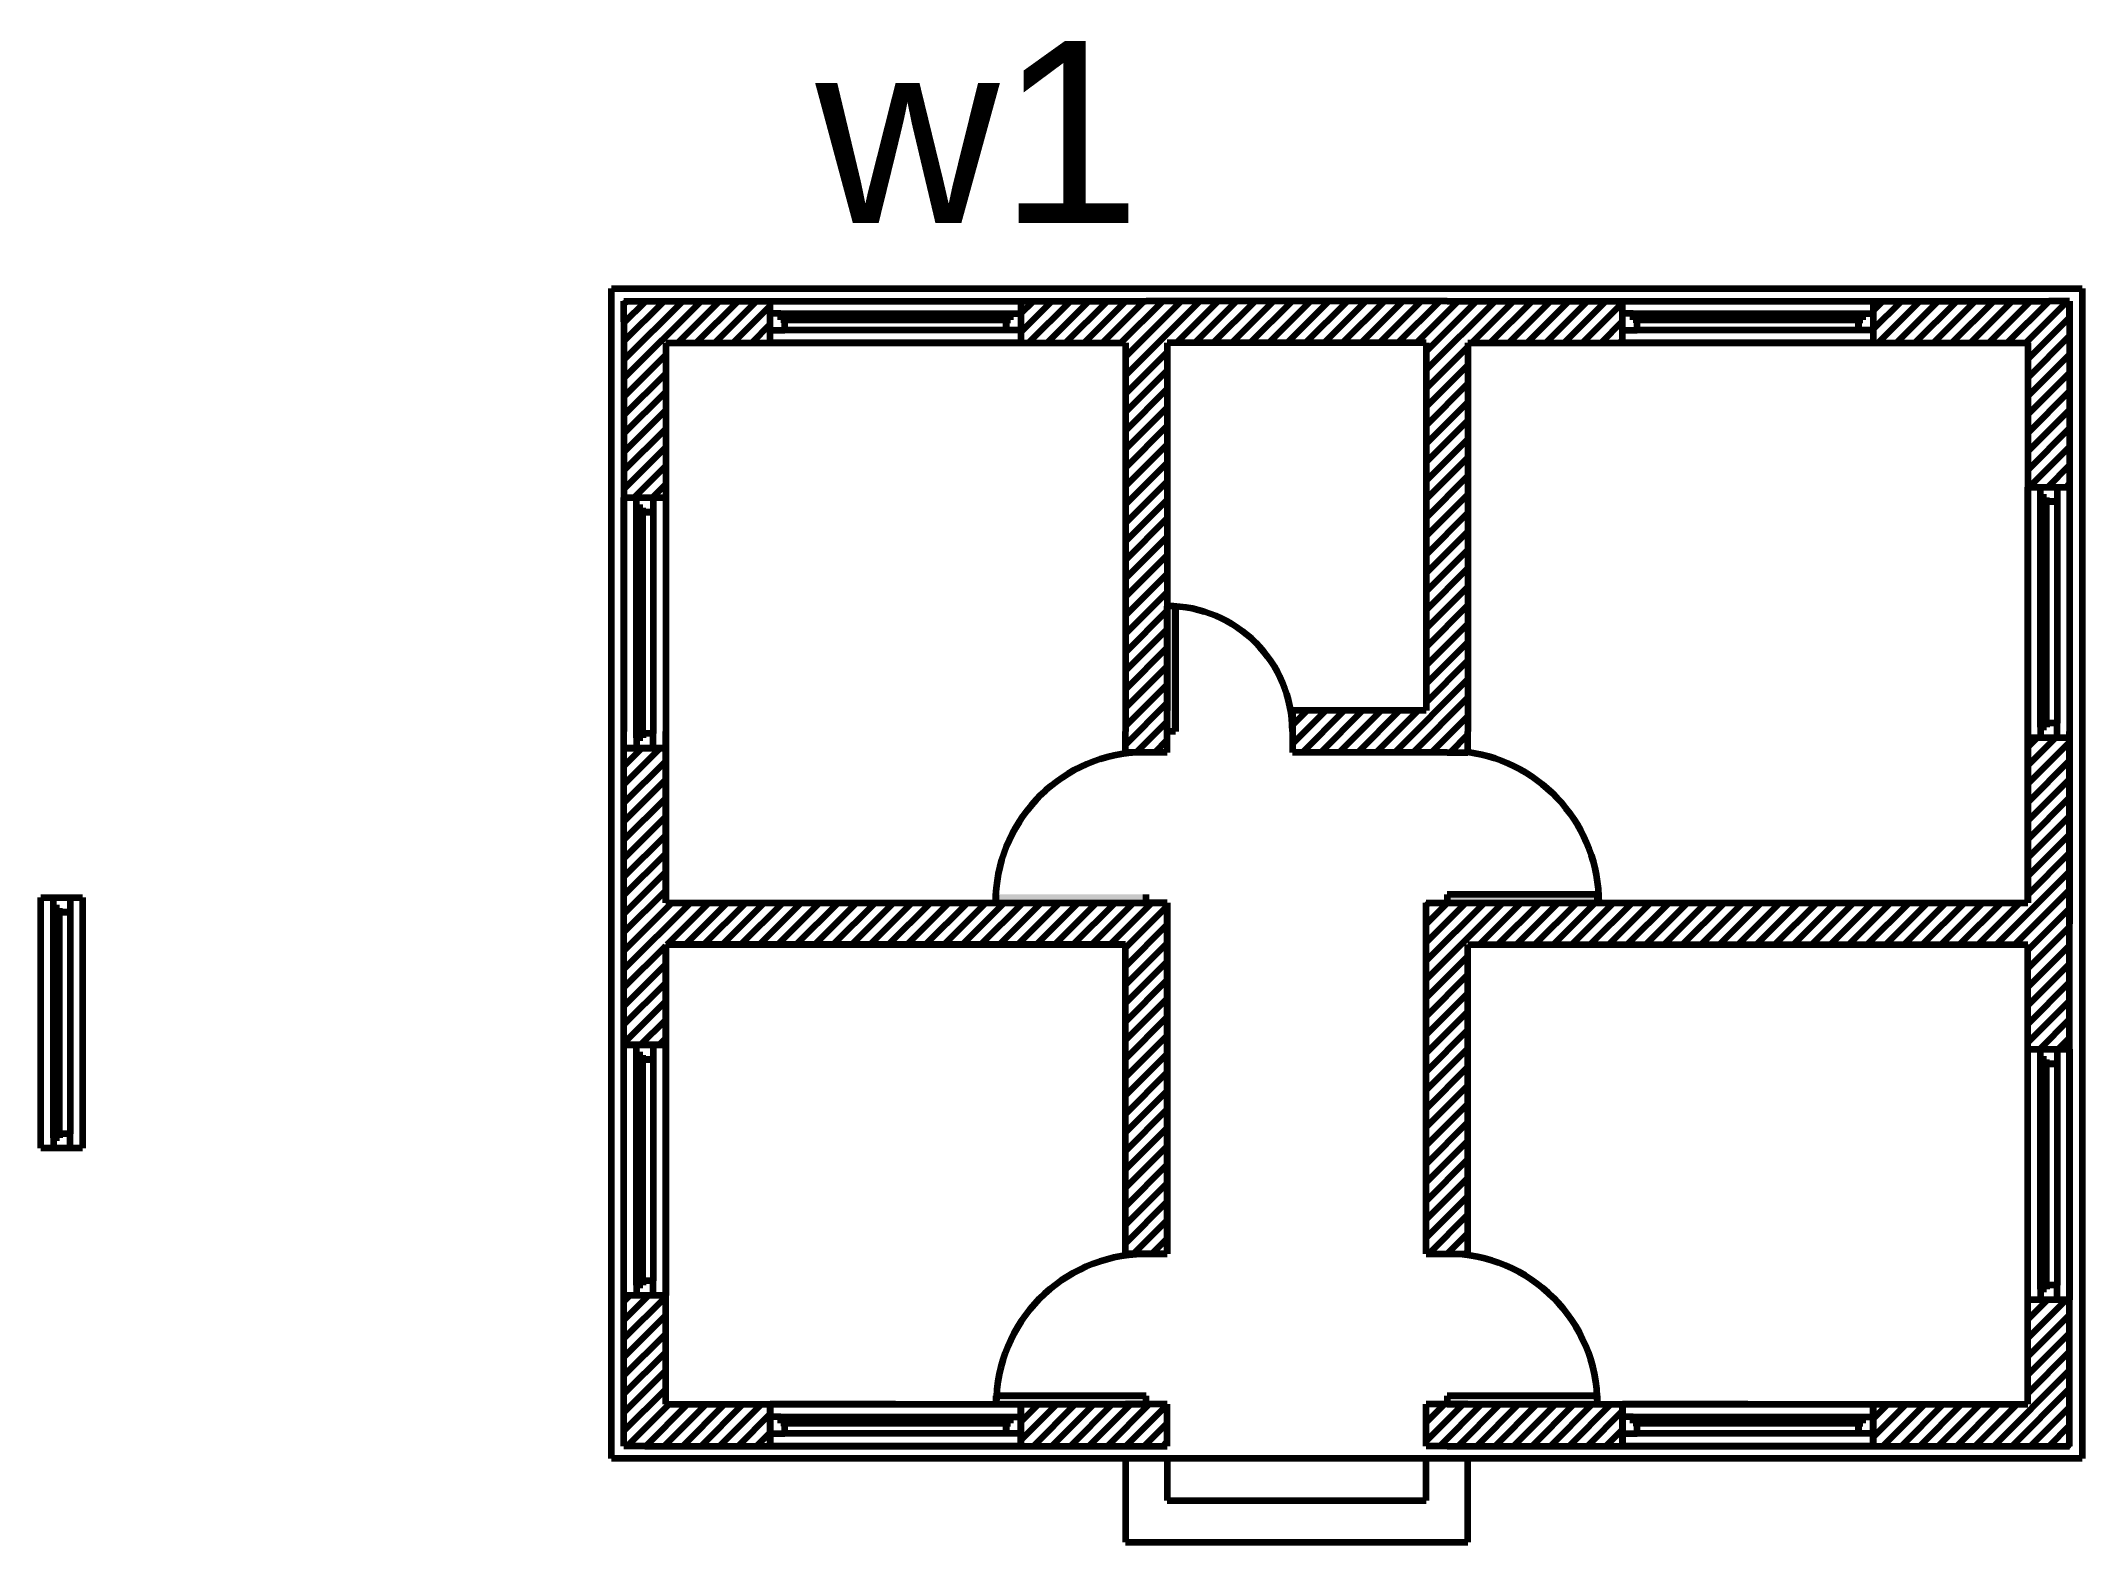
# Model space of a CAD drawing. Header units: inches. Extents: x 231 to 719, y 48 to 407.
import ezdxf

# ---------------------------------------------------------------- set-up
doc = ezdxf.new("R2010")
doc.units = ezdxf.units.IN
doc.header["$MEASUREMENT"] = 0
for name, color, linetype, lineweight in [('border', 1, 'Continuous', 90), ('door', 30, 'Continuous', 200), ('wall', 131, 'Continuous', 200), ('window', 170, 'Continuous', 200)]:
    doc.layers.add(name, color=color, linetype=linetype, lineweight=lineweight)
doc.styles.get("Standard").update_dxf_attribs({"font": 'arial.ttf'})

msp = doc.modelspace()

# ---------------------------------------------------------------- hatches: boundary and pattern name
at = {"layer": 'door', "true_color": 0x939598}
h = msp.add_hatch(dxfattribs=at)
h.set_pattern_fill('ANSI31', color=252, scale=25)
h.paths.add_polyline_path([(405.3, 337.57), (405.3, 344.57), (375.3, 344.57), (370.3, 344.57), (370.3, 339.57), (370.3, 297.57), (380.3, 297.57), (380.3, 334.57), (405.3, 334.57)])
h = msp.add_hatch(dxfattribs=at)
h.set_pattern_fill('ANSI31', color=252, scale=25)
h.paths.add_polyline_path([(380.3, 334.57), (405.3, 334.57), (405.3, 337.57), (405.3, 344.57), (375.3, 344.57), (370.3, 344.57), (370.3, 339.57), (370.3, 297.57), (380.3, 297.57)])
h.paths.add_polyline_path([(609.3, 344.57), (567.3, 344.57), (495.3, 344.57), (465.3, 344.57), (465.3, 334.57), (490.3, 334.57), (490.3, 241.57), (490.3, 236.57), (495.3, 236.57), (500.3, 236.57), (500.3, 246.57), (500.3, 271.57), (500.3, 334.57), (562.3, 334.57), (562.3, 246.57), (530.3, 246.57), (530.3, 236.57), (531.3, 236.57), (567.3, 236.57), (572.3, 236.57), (572.3, 241.57), (572.3, 334.57), (609.3, 334.57), (609.3, 337.57)])
h.paths.add_polyline_path([(716.3, 240.07), (713.3, 240.07), (706.3, 240.07), (706.3, 237.57), (706.3, 200.57), (567.3, 200.57), (562.3, 200.57), (562.3, 195.57), (562.3, 116.57), (572.3, 116.57), (572.3, 190.57), (706.3, 190.57), (706.3, 165.57), (716.3, 165.57), (716.3, 195.57)])
h.paths.add_polyline_path([(716.3, 344.57), (711.3, 344.57), (669.3, 344.57), (669.3, 334.57), (706.3, 334.57), (706.3, 300.07), (716.3, 300.07)])
h.paths.add_polyline_path([(716.3, 105.57), (713.3, 105.57), (706.3, 105.57), (706.3, 80.57), (669.3, 80.57), (669.3, 70.57), (711.3, 70.57), (716.3, 70.57), (716.3, 75.57)])
h.paths.add_polyline_path([(609.3, 80.57), (572.3, 80.57), (567.3, 80.57), (562.3, 80.57), (562.3, 75.57), (562.3, 70.57), (567.3, 70.57), (609.3, 70.57), (609.3, 73.57)])
h.paths.add_polyline_path([(500.3, 80.57), (490.3, 80.57), (465.3, 80.57), (465.3, 70.57), (495.3, 70.57), (500.3, 70.57), (500.3, 75.57)])
h.paths.add_polyline_path([(405.3, 80.57), (380.3, 80.57), (380.3, 106.57), (377.3, 106.57), (370.3, 106.57), (370.3, 75.57), (370.3, 70.57), (375.3, 70.57), (405.3, 70.57), (405.3, 73.57)])
at = {"layer": 'door'}
h = msp.add_hatch(color=256, dxfattribs=at)
h.dxf.hatch_style = 1
h.set_gradient(color1=(242, 103, 34), color2=(242, 103, 34), tint=1, name='INVCURVED')
edge = h.paths.add_edge_path()
edge.add_arc((500.3, 241.57), 30, 86.1774, 90)
edge.add_line((500.3, 271.57), (500.3, 241.57))
edge.add_line((500.3, 241.57), (502.3, 241.57))
edge.add_line((502.3, 241.57), (502.3, 271.5))
h = msp.add_hatch(color=256, dxfattribs=at)
h.dxf.hatch_style = 1
h.set_gradient(color1=(242, 103, 34), color2=(242, 103, 34), tint=1, name='INVCURVED')
h.paths.add_polyline_path([(495.3, 202.57), (459.3, 202.57), (459.3, 200.57), (495.3, 200.57)])
h = msp.add_hatch(color=256, dxfattribs=at)
h.dxf.hatch_style = 1
h.set_gradient(color1=(242, 103, 34), color2=(242, 103, 34), tint=1, name='INVCURVED')
h.paths.add_polyline_path([(603.3, 202.57), (567.3, 202.57), (567.3, 200.57), (603.3, 200.57)])
h = msp.add_hatch(color=256, dxfattribs=at)
h.dxf.hatch_style = 1
h.set_gradient(color1=(242, 103, 34), color2=(242, 103, 34), tint=1, name='INVCURVED')
h.paths.add_polyline_path([(495.3, 82.57), (459.3, 82.57), (459.3, 80.57), (495.3, 80.57)])
h = msp.add_hatch(color=256, dxfattribs=at)
h.dxf.hatch_style = 1
h.set_gradient(color1=(242, 103, 34), color2=(242, 103, 34), tint=1, name='INVCURVED')
h.paths.add_polyline_path([(603.3, 82.57), (567.3, 82.57), (567.3, 80.57), (603.3, 80.57)])
at = {"layer": 'wall', "true_color": 0x939598}
h = msp.add_hatch(dxfattribs=at)
h.set_pattern_fill('ANSI31', color=252, scale=25)
h.paths.add_polyline_path([(380.3, 237.57), (370.3, 237.57), (370.3, 166.57), (380.3, 166.57), (380.3, 190.57), (490.3, 190.57), (490.3, 116.57), (500.3, 116.57), (500.3, 200.57), (380.3, 200.57)])

# ---------------------------------------------------------------- linework, layer by layer
at = {"layer": 'border'}
for p, q in [((367.3, 344.57), (367.3, 347.57)), ((367.3, 347.57), (719.3, 347.57)), ((719.3, 347.57), (719.3, 344.57)), ((367.3, 75.57), (367.3, 344.57)), ((719.3, 344.57), (719.3, 70.57)), ((367.3, 67.57), (367.3, 75.57)), ((719.3, 70.57), (719.3, 67.57)), ((375.3, 67.57), (367.3, 67.57)), ((719.3, 67.57), (375.3, 67.57))]:
    msp.add_line(p, q, dxfattribs=at)
at = {"layer": 'door'}
for p, q in [((500.3, 241.57), (500.3, 271.57)), ((502.3, 271.47), (500.3, 271.57)), ((502.3, 271.5), (502.3, 241.57)), ((502.3, 241.57), (502.3, 271.47)), ((502.3, 241.57), (500.3, 241.57)), ((459.3, 202.57), (459.3, 200.57)), ((495.3, 200.57), (495.3, 202.57)), ((603.3, 202.57), (567.3, 202.57)), ((567.3, 202.57), (567.3, 200.57)), ((567.3, 200.57), (603.3, 200.57)), ((603.3, 200.57), (603.3, 202.57)), ((500.3, 116.57), (494.73, 116.48)), ((495.3, 82.57), (459.3, 82.57)), ((459.3, 82.57), (459.3, 80.57)), ((459.3, 80.57), (495.3, 80.57)), ((495.3, 80.57), (495.3, 82.57)), ((603.3, 82.57), (567.3, 82.57)), ((567.3, 82.57), (567.3, 80.57)), ((567.3, 80.57), (603.3, 80.57)), ((603.3, 80.57), (603.3, 82.57))]:
    msp.add_line(p, q, dxfattribs=at)
for centre, radius, start, end in [((500.3, 241.57), 30, 0, 90), ((500.3, 241.57), 29.97, 86.1734, 90), ((495.3, 200.57), 36.09, 93.9725, 180), ((567.3, 200.57), 36.38, 0, 82.0999), ((495.3, 80.57), 35.92, 90.913, 180), ((567.3, 80.57), 36, 0, 90)]:
    msp.add_arc(centre, radius, start, end, dxfattribs=at)
at = {"layer": 'wall'}
for p, q in [((370.3, 339.57), (370.3, 344.57)), ((370.3, 344.57), (375.3, 344.57)), ((375.3, 344.57), (495.3, 344.57)), ((405.3, 344.57), (465.3, 344.57)), ((567.3, 344.57), (495.3, 344.57)), ((567.3, 344.57), (711.3, 344.57)), ((609.3, 344.57), (669.3, 344.57)), ((716.3, 344.57), (711.3, 344.57)), ((716.3, 339.57), (716.3, 344.57)), ((716.3, 344.57), (716.3, 195.57)), ((370.3, 339.57), (370.3, 241.57)), ((716.3, 339.57), (716.3, 241.57)), ((380.3, 334.57), (490.3, 334.57)), ((380.3, 334.57), (380.3, 241.57)), ((380.3, 334.57), (380.3, 200.57)), ((465.3, 334.57), (405.3, 334.57)), ((490.3, 334.57), (490.3, 241.57)), ((500.3, 334.57), (500.3, 246.57)), ((562.3, 334.57), (500.3, 334.57)), ((562.3, 334.57), (562.3, 246.57)), ((572.3, 334.57), (572.3, 241.57)), ((572.3, 334.57), (706.3, 334.57)), ((669.3, 334.57), (609.3, 334.57)), ((706.3, 334.57), (706.3, 241.57)), ((706.3, 334.57), (706.3, 200.57)), ((706.3, 240.07), (706.3, 300.07)), ((716.3, 300.07), (716.3, 240.07)), ((370.3, 237.57), (370.3, 297.57)), ((380.3, 297.57), (380.3, 237.57)), ((706.3, 297.57), (706.3, 237.57)), ((500.3, 236.57), (500.3, 246.57)), ((562.3, 246.57), (530.3, 246.57)), ((530.3, 246.57), (530.3, 236.57)), ((370.3, 195.57), (370.3, 241.57)), ((380.3, 200.57), (380.3, 241.57)), ((490.3, 236.57), (490.3, 241.57)), ((572.3, 236.57), (572.3, 241.57)), ((706.3, 200.57), (706.3, 241.57)), ((716.3, 195.57), (716.3, 241.57)), ((370.3, 166.57), (370.3, 237.57)), ((370.3, 237.57), (380.3, 237.57)), ((380.3, 237.57), (380.3, 200.57)), ((495.3, 236.57), (490.3, 236.57)), ((500.3, 236.57), (495.3, 236.57)), ((567.3, 236.57), (530.3, 236.57)), ((531.3, 236.57), (530.3, 236.57)), ((567.3, 236.57), (572.3, 236.57)), ((230.72, 141.82), (230.72, 201.82)), ((240.72, 201.82), (240.72, 141.82)), ((380.3, 200.57), (459.3, 200.57)), ((380.3, 200.57), (500.3, 200.57)), ((500.3, 200.57), (495.3, 200.57)), ((500.3, 195.57), (500.3, 200.57)), ((500.3, 200.57), (500.3, 116.57)), ((562.3, 195.57), (562.3, 200.57)), ((562.3, 200.57), (567.3, 200.57)), ((567.3, 200.57), (706.3, 200.57)), ((370.3, 75.57), (370.3, 195.57)), ((500.3, 195.57), (500.3, 195.57)), ((500.3, 116.57), (500.3, 195.57)), ((562.3, 116.57), (562.3, 195.57)), ((716.3, 75.57), (716.3, 195.57)), ((380.3, 80.57), (380.3, 190.57)), ((380.3, 190.57), (490.3, 190.57)), ((490.3, 190.57), (380.3, 190.57)), ((380.3, 190.57), (380.3, 166.57)), ((490.3, 116.57), (490.3, 190.57)), ((490.3, 116.57), (490.3, 190.57)), ((572.3, 116.57), (572.3, 190.57)), ((572.3, 190.57), (706.3, 190.57)), ((706.3, 80.57), (706.3, 190.57)), ((370.3, 106.57), (370.3, 166.57)), ((380.3, 166.57), (370.3, 166.57)), ((380.3, 166.57), (380.3, 106.57)), ((706.3, 135.57), (706.3, 165.57)), ((706.3, 105.57), (706.3, 165.57)), ((716.3, 165.57), (716.3, 105.57)), ((716.3, 165.57), (716.3, 105.57)), ((490.3, 116.57), (500.3, 116.57)), ((500.3, 116.57), (490.3, 116.57)), ((562.3, 116.57), (572.3, 116.57)), ((380.3, 80.57), (490.3, 80.57)), ((435.3, 80.57), (405.3, 80.57)), ((405.3, 80.57), (465.3, 80.57)), ((500.3, 80.57), (490.3, 80.57)), ((500.3, 75.57), (500.3, 80.57)), ((562.3, 75.57), (562.3, 80.57)), ((572.3, 80.57), (562.3, 80.57)), ((572.3, 80.57), (706.3, 80.57)), ((639.3, 80.57), (609.3, 80.57)), ((609.3, 80.57), (669.3, 80.57)), ((370.3, 70.57), (370.3, 75.57)), ((500.3, 70.57), (500.3, 75.57)), ((562.3, 70.57), (562.3, 75.57)), ((716.3, 70.57), (716.3, 75.57)), ((375.3, 70.57), (370.3, 70.57)), ((375.3, 70.57), (495.3, 70.57)), ((405.3, 70.57), (465.3, 70.57)), ((465.3, 70.57), (405.3, 70.57)), ((495.3, 70.57), (500.3, 70.57)), ((567.3, 70.57), (562.3, 70.57)), ((567.3, 70.57), (711.3, 70.57)), ((609.3, 70.57), (669.3, 70.57)), ((669.3, 70.57), (609.3, 70.57)), ((711.3, 70.57), (716.3, 70.57)), ((490.3, 67.57), (490.3, 47.57)), ((500.3, 67.57), (500.3, 57.57)), ((562.3, 57.57), (562.3, 67.57)), ((572.3, 47.57), (572.3, 67.57)), ((500.3, 57.57), (562.3, 57.57)), ((490.3, 47.57), (572.3, 47.57))]:
    msp.add_line(p, q, dxfattribs=at)
at = {"layer": 'window'}
for p, q in [((405.3, 334.57), (405.3, 344.57)), ((465.3, 344.57), (465.3, 334.57)), ((609.3, 334.57), (609.3, 344.57)), ((669.3, 344.57), (669.3, 334.57)), ((407.8, 341.57), (405.3, 341.57)), ((405.3, 334.57), (405.3, 337.57)), ((405.3, 337.57), (408.8, 337.57)), ((407.8, 340.07), (407.8, 341.57)), ((407.8, 341.57), (462.8, 341.57)), ((408.8, 340.07), (407.8, 340.07)), ((408.8, 337.57), (408.8, 340.07)), ((408.8, 340.07), (461.8, 340.07)), ((461.8, 337.57), (408.8, 337.57)), ((461.8, 337.57), (461.8, 340.07)), ((461.8, 340.07), (462.8, 340.07)), ((461.8, 340.07), (461.8, 337.57)), ((465.3, 337.57), (461.8, 337.57)), ((462.8, 340.07), (462.8, 341.57)), ((462.8, 341.57), (465.3, 341.57)), ((611.8, 341.57), (609.3, 341.57)), ((609.3, 334.57), (609.3, 337.57)), ((609.3, 337.57), (612.8, 337.57)), ((611.8, 340.07), (611.8, 341.57)), ((611.8, 341.57), (666.8, 341.57)), ((612.8, 340.07), (611.8, 340.07)), ((612.8, 337.57), (612.8, 340.07)), ((612.8, 340.07), (665.8, 340.07)), ((665.8, 337.57), (612.8, 337.57)), ((665.8, 337.57), (665.8, 340.07)), ((665.8, 340.07), (666.8, 340.07)), ((665.8, 340.07), (665.8, 337.57)), ((669.3, 337.57), (665.8, 337.57)), ((666.8, 340.07), (666.8, 341.57)), ((666.8, 341.57), (669.3, 341.57)), ((706.3, 300.07), (716.3, 300.07)), ((709.3, 297.57), (709.3, 300.07)), ((713.3, 300.07), (713.3, 296.57)), ((370.3, 297.57), (380.3, 297.57)), ((373.3, 295.07), (373.3, 297.57)), ((374.8, 295.07), (373.3, 295.07)), ((373.3, 240.07), (373.3, 295.07)), ((374.8, 294.07), (374.8, 295.07)), ((377.3, 294.07), (374.8, 294.07)), ((374.8, 241.07), (374.8, 294.07)), ((374.8, 294.07), (377.3, 294.07)), ((377.3, 297.57), (377.3, 294.07)), ((377.3, 294.07), (377.3, 241.07)), ((710.8, 297.57), (709.3, 297.57)), ((709.3, 242.57), (709.3, 297.57)), ((710.8, 296.57), (710.8, 297.57)), ((713.3, 296.57), (710.8, 296.57)), ((710.8, 243.57), (710.8, 296.57)), ((710.8, 296.57), (713.3, 296.57)), ((713.3, 296.57), (713.3, 243.57)), ((374.8, 240.07), (373.3, 240.07)), ((373.3, 240.07), (373.3, 237.57)), ((377.3, 241.07), (374.8, 241.07)), ((374.8, 241.07), (374.8, 240.07)), ((377.3, 237.57), (377.3, 241.07)), ((716.3, 240.07), (706.3, 240.07)), ((710.8, 242.57), (709.3, 242.57)), ((709.3, 242.57), (709.3, 240.07)), ((713.3, 243.57), (710.8, 243.57)), ((710.8, 243.57), (710.8, 242.57)), ((713.3, 240.07), (713.3, 243.57)), ((716.3, 240.07), (713.3, 240.07)), ((380.3, 237.57), (370.3, 237.57)), ((380.3, 237.57), (377.3, 237.57)), ((230.72, 201.82), (240.72, 201.82)), ((233.72, 199.32), (233.72, 201.82)), ((237.72, 201.82), (237.72, 198.32)), ((235.22, 199.32), (233.72, 199.32)), ((233.72, 144.32), (233.72, 199.32)), ((235.22, 198.32), (235.22, 199.32)), ((237.72, 198.32), (235.22, 198.32)), ((235.22, 145.32), (235.22, 198.32)), ((235.22, 198.32), (237.72, 198.32)), ((237.72, 198.32), (237.72, 145.32)), ((370.3, 166.57), (380.3, 166.57)), ((370.3, 166.57), (380.3, 166.57)), ((373.3, 164.07), (373.3, 166.57)), ((377.3, 166.57), (377.3, 163.07)), ((374.8, 164.07), (373.3, 164.07)), ((373.3, 109.07), (373.3, 164.07)), ((374.8, 163.07), (374.8, 164.07)), ((377.3, 163.07), (374.8, 163.07)), ((374.8, 110.07), (374.8, 163.07)), ((374.8, 163.07), (377.3, 163.07)), ((377.3, 163.07), (377.3, 110.07)), ((706.3, 165.57), (716.3, 165.57)), ((706.3, 165.57), (716.3, 165.57)), ((709.3, 163.07), (709.3, 165.57)), ((710.8, 163.07), (709.3, 163.07)), ((709.3, 108.07), (709.3, 163.07)), ((710.8, 162.07), (710.8, 163.07)), ((713.3, 162.07), (710.8, 162.07)), ((710.8, 109.07), (710.8, 162.07)), ((710.8, 162.07), (713.3, 162.07)), ((713.3, 165.57), (713.3, 162.07)), ((713.3, 162.07), (713.3, 109.07)), ((240.72, 141.82), (230.72, 141.82)), ((235.22, 144.32), (233.72, 144.32)), ((233.72, 144.32), (233.72, 141.82)), ((237.72, 145.32), (235.22, 145.32)), ((235.22, 145.32), (235.22, 144.32)), ((237.72, 141.82), (237.72, 145.32)), ((240.72, 141.82), (237.72, 141.82)), ((374.8, 109.07), (373.3, 109.07)), ((373.3, 109.07), (373.3, 106.57)), ((377.3, 110.07), (374.8, 110.07)), ((374.8, 110.07), (374.8, 109.07)), ((377.3, 106.57), (377.3, 110.07)), ((710.8, 108.07), (709.3, 108.07)), ((709.3, 108.07), (709.3, 105.57)), ((713.3, 109.07), (710.8, 109.07)), ((710.8, 109.07), (710.8, 108.07)), ((713.3, 105.57), (713.3, 109.07)), ((380.3, 106.57), (370.3, 106.57)), ((380.3, 106.57), (370.3, 106.57)), ((380.3, 106.57), (377.3, 106.57)), ((716.3, 105.57), (706.3, 105.57)), ((716.3, 105.57), (706.3, 105.57)), ((716.3, 105.57), (713.3, 105.57)), ((405.3, 80.57), (405.3, 70.57)), ((405.3, 70.57), (405.3, 80.57)), ((465.3, 70.57), (465.3, 80.57)), ((465.3, 80.57), (465.3, 70.57)), ((609.3, 80.57), (609.3, 70.57)), ((609.3, 70.57), (609.3, 80.57)), ((669.3, 70.57), (669.3, 80.57)), ((669.3, 80.57), (669.3, 70.57)), ((407.8, 77.57), (405.3, 77.57)), ((405.3, 70.57), (405.3, 73.57)), ((405.3, 73.57), (408.8, 73.57)), ((407.8, 76.07), (407.8, 77.57)), ((407.8, 77.57), (462.8, 77.57)), ((408.8, 76.07), (407.8, 76.07)), ((408.8, 73.57), (408.8, 76.07)), ((408.8, 76.07), (461.8, 76.07)), ((461.8, 73.57), (408.8, 73.57)), ((461.8, 73.57), (461.8, 76.07)), ((461.8, 76.07), (462.8, 76.07)), ((461.8, 76.07), (461.8, 73.57)), ((465.3, 73.57), (461.8, 73.57)), ((462.8, 76.07), (462.8, 77.57)), ((462.8, 77.57), (465.3, 77.57)), ((611.8, 77.57), (609.3, 77.57)), ((609.3, 70.57), (609.3, 73.57)), ((609.3, 73.57), (612.8, 73.57)), ((611.8, 76.07), (611.8, 77.57)), ((611.8, 77.57), (666.8, 77.57)), ((612.8, 76.07), (611.8, 76.07)), ((612.8, 73.57), (612.8, 76.07)), ((612.8, 76.07), (665.8, 76.07)), ((665.8, 73.57), (612.8, 73.57)), ((665.8, 73.57), (665.8, 76.07)), ((665.8, 76.07), (666.8, 76.07)), ((665.8, 76.07), (665.8, 73.57)), ((669.3, 73.57), (665.8, 73.57)), ((666.8, 76.07), (666.8, 77.57)), ((666.8, 77.57), (669.3, 77.57))]:
    msp.add_line(p, q, dxfattribs=at)

# ---------------------------------------------------------------- texts
at = {"layer": 'wall'}
msp.add_text('w1', height=43.587, dxfattribs=at).set_placement((416.15, 363.25))

doc.saveas('drawing.dxf')
